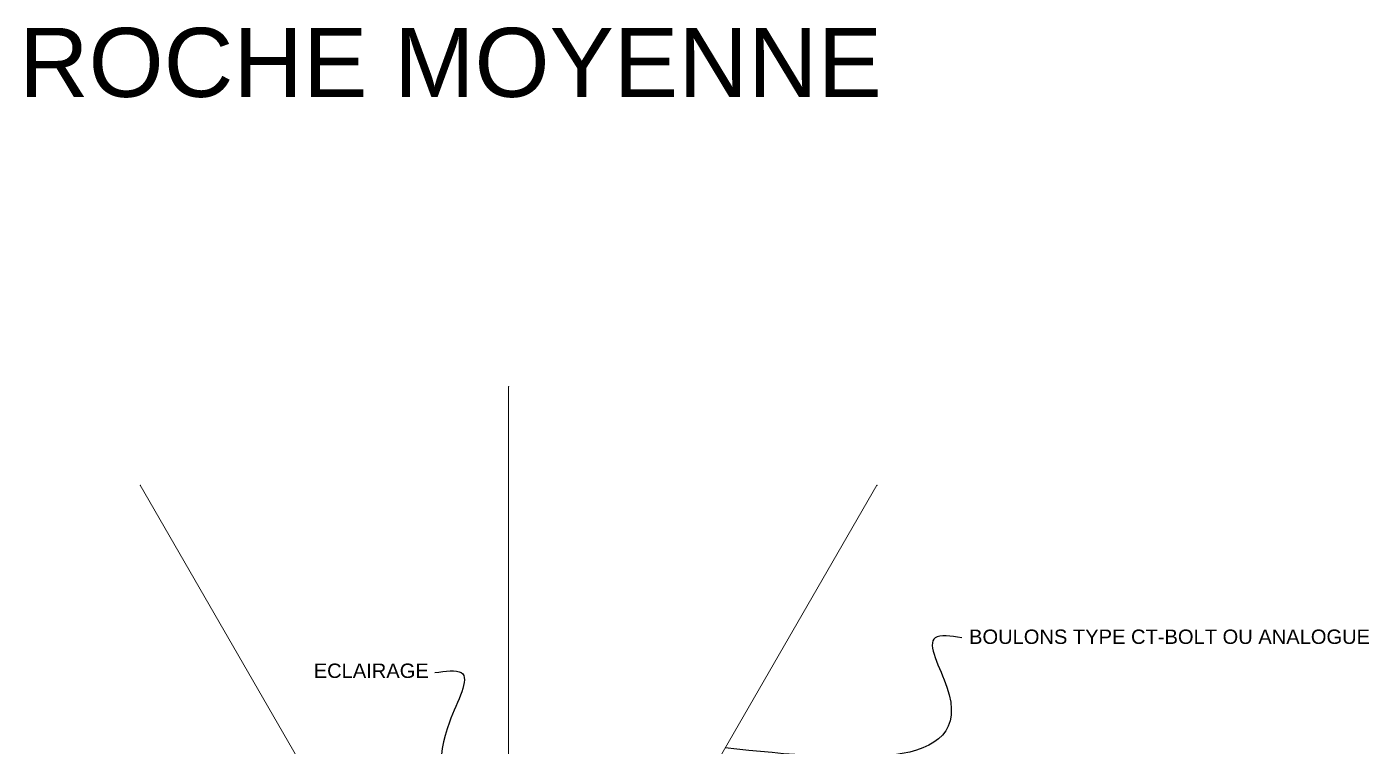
# Model space of a CAD drawing. Extents: x 62300 to 63089, y 108404 to 108784.
# Drawn here: x 62829.2 to 62887.5, y 108741.7 to 108773 of the extents above; entities that cross this region are included whole.
import ezdxf

# ---------------------------------------------------------------- set-up
doc = ezdxf.new("R2010")
doc.units = 0
doc.header["$MEASUREMENT"] = 0
for name, color, linetype in [('LIN018CO', 6, 'Continuous'), ('LIN025CO', 7, 'Continuous'), ('TEXT035', 1, 'Continuous')]:
    doc.layers.add(name, color=color, linetype=linetype)
doc.layers.add('no_plot', color=5, linetype='Continuous', plot=False)
doc.styles.add('ARIAL', font='arial.ttf')

msp = doc.modelspace()

# ---------------------------------------------------------------- linework, layer by layer
at = {"layer": 'LIN018CO', "color": 1, "lineweight": 0}
for p, q in [((62850.109, 108757.368), (62850.109, 108736.625)), ((62844.498, 108735.085), (62834.109, 108753.08)), ((62855.745, 108735.131), (62866.109, 108753.08))]:
    msp.add_line(p, q, dxfattribs=at)
at = {"layer": 'LIN018CO'}
for points in [[(62869.79, 108746.457), (62868.637, 108746.457), (62869.149, 108744.31), (62859.518, 108741.665)], [(62846.9, 108744.94), (62848.053, 108744.94), (62847.541, 108742.793), (62849.838, 108735.383)]]:
    msp.add_spline(points, degree=3, dxfattribs=at)
at = {"layer": 'LIN025CO', "lineweight": 0}
for p in [(62850.109, 108757.368), (62834.109, 108753.08), (62866.109, 108753.08)]:
    msp.add_point(p, dxfattribs=at)

# ---------------------------------------------------------------- texts
at = {"layer": 'no_plot', "lineweight": 0, "insert": (62819.965, 108772.956), "char_height": 3, "attachment_point": 1, "style": 'ARIAL'}
msp.add_mtext_dynamic_manual_height_columns('\\pxqc;ROCHE MOYENNE', width=55.23713, gutter_width=12.5, heights=[0], dxfattribs=at)
at = {"layer": 'TEXT035', "style": 'ARIAL'}
for s, p in [('BOULONS TYPE CT-BOLT OU ANALOGUE', (62870.11, 108746.187)), ('ECLAIRAGE', (62841.644, 108744.709))]:
    msp.add_text(s, height=0.625, dxfattribs=at).set_placement(p)

doc.saveas('drawing.dxf')
